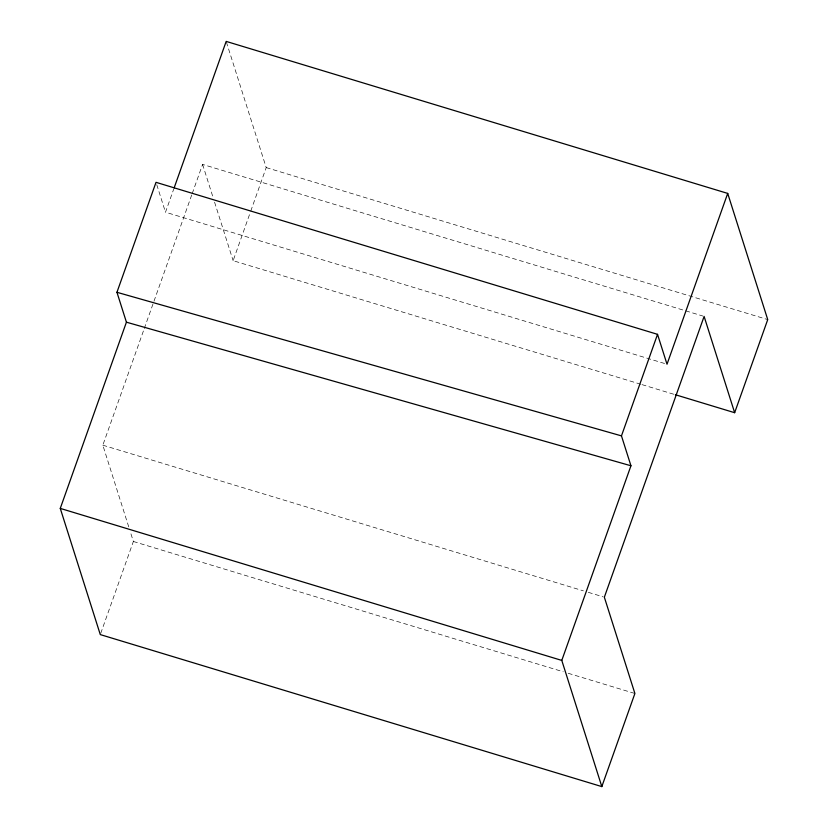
<?xml version="1.0" encoding="UTF-8"?>
<svg xmlns="http://www.w3.org/2000/svg" width="828" height="828" viewBox="0 0 828 828"><rect width="100%" height="100%" fill="white"/><g stroke="black" fill="none" stroke-linecap="round" stroke-linejoin="round"><path stroke-width="0.62" stroke-dasharray="4.14 3.1" d="M664.553 363.482L165.496 212.216L173.673 189.198M128.733 526.856L102.827 445.185L143.855 329.71M144.289 328.499L191.785 194.787M192.22 193.576L202.591 164.399L702.868 316.037M100.726 633.379L133.37 541.481L130.286 531.731M640.769 384.244L233.134 260.685L250.315 212.32M250.749 211.109L266.212 167.587L226.179 41.4M266.212 167.587L767.732 319.598M642.01 384.627L674.127 394.356M102.827 445.185L583.347 590.84M588.294 592.33L603.115 596.822M133.37 541.481L563.247 671.777M568.194 673.278L634.9 693.491M202.591 164.399L213.024 197.312M214.576 202.187L233.134 260.685M156.771 184.716L165.496 212.216"/><path stroke-width="1.24" d="M675.358 394.728L734.653 412.706L704.11 316.41L604.347 597.205L634.9 693.491L601.821 786.6L100.291 634.59L60.268 508.402L126.425 322.185L116.945 292.294L156.016 182.326L657.535 334.336L667.016 364.227L727.708 193.41L226.179 41.4L174.108 187.987M601.821 786.6L561.788 660.413L630.946 465.771L621.466 435.88L657.535 334.336M734.653 412.706L767.732 319.598L727.708 193.41M116.945 292.294L621.466 435.88M126.425 322.185L630.946 465.771M60.268 508.402L561.788 660.413"/></g></svg>
